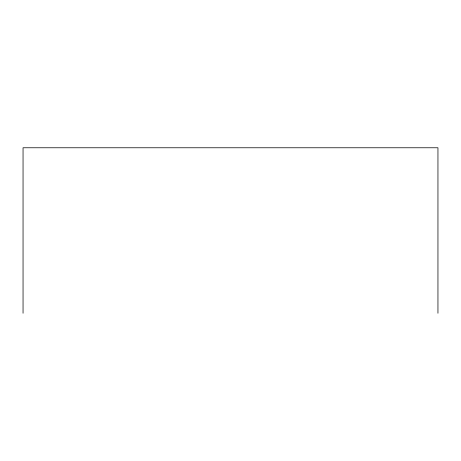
<?xml version="1.0" encoding="UTF-8"?>
<svg xmlns="http://www.w3.org/2000/svg" width="461" height="461" viewBox="0 0 461 461"><rect width="100%" height="100%" fill="white"/><g stroke="black" fill="none" stroke-linecap="round" stroke-linejoin="round"><path stroke-width="0.69" d="M437.95 313.232L437.95 147.768L23.05 147.768L23.05 313.232"/></g></svg>
